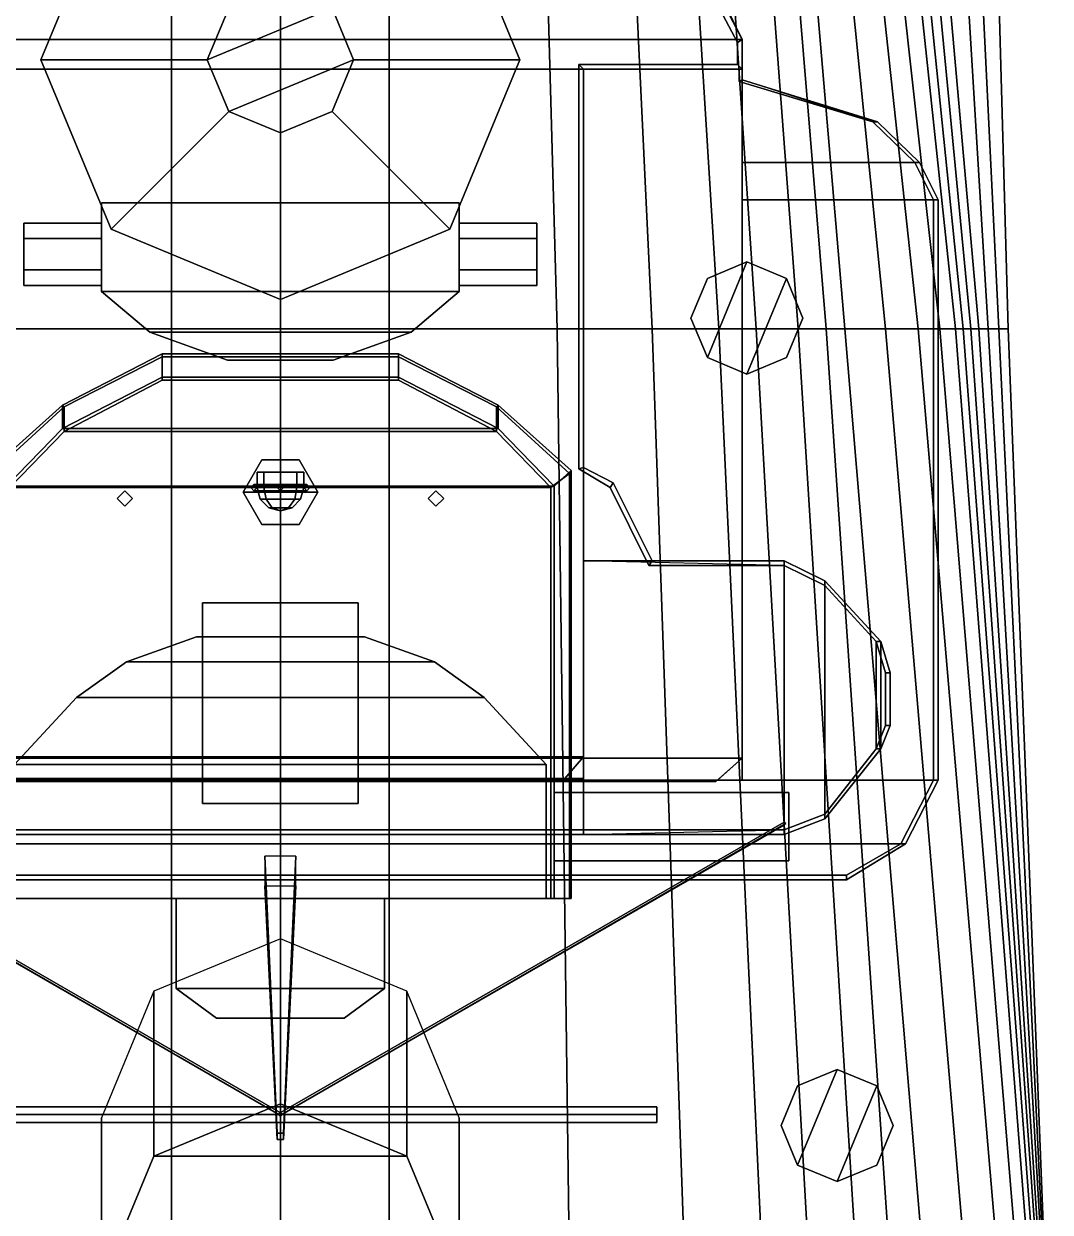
# Model space of a CAD drawing. Extents: x -5 to 5, y -54 to 54.
# Drawn here: x -1.65 to 4.95, y 11.74 to 19.38 of the extents above; entities that cross this region are included whole.
import ezdxf

# ---------------------------------------------------------------- set-up
doc = ezdxf.new("R2010")
doc.units = 0
doc.layers.get('0').update_dxf_attribs({"linetype": 'CONTINUOUS'})

msp = doc.modelspace()

# ---------------------------------------------------------------- linework, layer by layer
for points in [[(-4.68, 17.42, 5.13), (4.68, 17.42, 5.13), (4.49, 24.19, 5.22), (-4.49, 24.19, 5.22)], [(-2.07, 24.19, -2.67), (-1.59, 24.19, -2.95), (-1.78, 17.42, -2.95), (-2.39, 17.42, -2.67)], [(-1.59, 24.19, -2.95), (-0.7, 24.19, -3.28), (-0.7, 17.42, -3.28), (-1.78, 17.42, -2.95)], [(-0.7, 24.19, -3.28), (0, 24.19, -3.41), (0, 17.42, -3.41), (-0.7, 17.42, -3.28)], [(0.7, 17.42, -3.28), (0, 17.42, -3.41), (0, 24.19, -3.41), (0.7, 24.19, -3.28)], [(1.78, 17.42, -2.95), (0.7, 17.42, -3.28), (0.7, 24.19, -3.28), (1.59, 24.19, -2.95)], [(2.39, 17.42, -2.67), (1.78, 17.42, -2.95), (1.59, 24.19, -2.95), (2.07, 24.19, -2.67)], [(2.82, 17.42, -2.39), (2.39, 17.42, -2.67), (2.07, 24.19, -2.67), (2.4, 24.19, -2.39)], [(3.06, 17.42, -2.16), (2.82, 17.42, -2.39), (2.4, 24.19, -2.39), (2.61, 24.19, -2.16)], [(3.33, 17.42, -1.86), (3.06, 17.42, -2.16), (2.61, 24.19, -2.16), (2.82, 24.19, -1.86)], [(3.51, 17.42, -1.62), (3.33, 17.42, -1.86), (2.82, 24.19, -1.86), (2.95, 24.19, -1.62)], [(3.63, 17.42, -1.42), (3.51, 17.42, -1.62), (2.95, 24.19, -1.62), (3.05, 24.19, -1.42)], [(3.89, 17.42, -1.06), (3.63, 17.42, -1.42), (3.05, 24.19, -1.42), (3.21, 24.19, -1.06)], [(4.1, 17.42, -0.61), (3.89, 17.42, -1.06), (3.21, 24.19, -1.06), (3.37, 24.19, -0.61)], [(4.24, 17.42, -0.16), (4.1, 17.42, -0.61), (3.37, 24.19, -0.61), (3.49, 24.19, -0.16)], [(4.34, 17.42, 0.38), (4.24, 17.42, -0.16), (3.49, 24.19, -0.16), (3.62, 24.19, 0.38)], [(4.39, 17.42, 0.74), (4.34, 17.42, 0.38), (3.62, 24.19, 0.38), (3.7, 24.19, 0.74)], [(4.44, 17.42, 1.22), (4.39, 17.42, 0.74), (3.7, 24.19, 0.74), (3.79, 24.19, 1.22)], [(4.49, 17.42, 1.84), (4.44, 17.42, 1.22), (3.79, 24.19, 1.22), (3.89, 24.19, 1.84)], [(4.55, 17.42, 3.01), (4.49, 17.42, 1.84), (3.89, 24.19, 1.84), (4.14, 24.19, 3.1)], [(4.62, 17.42, 4.04), (4.55, 17.42, 3.01), (4.14, 24.19, 3.1), (4.29, 24.19, 4.04)], [(4.68, 17.42, 5.13), (4.62, 17.42, 4.04), (4.29, 24.19, 4.04), (4.49, 24.19, 5.22)], [(-1.49, 22.13, 10.35), (-1.49, 22.13, 9.65), (-2.97, 19.28, 9.65), (-2.97, 19.28, 10.35)], [(1.49, 22.13, 9.65), (1.49, 22.13, 10.35), (2.97, 19.28, 10.35), (2.97, 19.28, 9.65)], [(-2.94, 19.26, 10.35), (-2.94, 19.26, 9.65), (-1.45, 22.07, 9.65), (-1.45, 22.07, 10.35)], [(2.94, 19.26, 9.65), (2.94, 19.26, 10.35), (1.45, 22.07, 10.35), (1.45, 22.07, 9.65)], [(2.97, 19.28, 9.65), (1.75, 21.77, 9.65), (-1.75, 21.77, 9.65), (-2.97, 19.28, 9.65)], [(2.97, 19.28, 5.13), (1.75, 21.77, 5.13), (1.75, 21.77, 9.65), (2.97, 19.28, 9.65)], [(2.97, 19.28, 10.35), (2.3718, 20.4318, 10.35), (2.3371, 20.3971, 10.35), (2.94, 19.26, 10.35)], [(-1.54, 19.15, 11.67), (-1.0889, 20.2389, 11.67), (-1.0889, 20.2389, 9.65), (-1.54, 19.15, 9.65)], [(-1.0889, 20.2389, 11.67), (-1.54, 19.15, 11.67), (-0.47, 19.15, 12.01), (-0.3323, 19.4823, 12.01)], [(1.54, 19.15, 11.67), (1.0889, 20.2389, 11.67), (0.3323, 19.4823, 12.01), (0.47, 19.15, 12.01)], [(1.0889, 20.2389, 11.67), (1.54, 19.15, 11.67), (1.54, 19.15, 9.65), (1.0889, 20.2389, 9.65)], [(-0.47, 19.15, 12.01), (0.3323, 19.4823, 12.01), (0, 19.62, 12.01), (-0.3323, 19.4823, 12.01)], [(-0.3323, 18.8177, 12.01), (0.47, 19.15, 12.01), (0.3323, 19.4823, 12.01), (-0.47, 19.15, 12.01)], [(2.97, 19.09, 9.65), (2.97, 19.28, 9.65), (-2.97, 19.28, 9.65), (-2.97, 19.09, 9.65)], [(2.97, 19.09, 10.35), (2.97, 19.28, 10.35), (2.94, 19.26, 10.35), (2.94, 19.12, 10.35)], [(2.94, 19.26, 10.35), (2.94, 19.26, 9.65), (2.94, 19.12, 9.65), (2.94, 19.12, 10.35)], [(2.97, 14.66, 5.13), (2.97, 19.28, 5.13), (2.97, 19.28, 7.57), (2.97, 14.66, 7.57)], [(2.97, 19.09, 7.57), (2.97, 19.28, 7.57), (2.97, 19.28, 9.65), (2.97, 19.09, 9.65)], [(2.97, 19.09, 10.35), (2.97, 19.09, 9.65), (2.97, 19.28, 9.65), (2.97, 19.28, 10.35)], [(-1.0889, 18.0611, 11.67), (-1.54, 19.15, 11.67), (-1.54, 19.15, 9.65), (-1.0889, 18.0611, 9.65)], [(-1.54, 19.15, 11.67), (-1.0889, 18.0611, 11.67), (-0.3323, 18.8177, 12.01), (-0.47, 19.15, 12.01)], [(0, 18.68, 12.01), (0.3323, 18.8177, 12.01), (0.47, 19.15, 12.01), (-0.3323, 18.8177, 12.01)], [(1.0889, 18.0611, 11.67), (1.54, 19.15, 11.67), (0.47, 19.15, 12.01), (0.3323, 18.8177, 12.01)], [(1.54, 19.15, 11.67), (1.0889, 18.0611, 11.67), (1.0889, 18.0611, 9.65), (1.54, 19.15, 9.65)], [(1.92, 19.12, 10.35), (1.92, 19.12, 9.65), (1.92, 16.52, 9.65), (1.92, 16.52, 10.35)], [(2.94, 19.12, 10.35), (2.94, 19.12, 9.65), (1.92, 19.12, 9.65), (1.92, 19.12, 10.35)], [(1.95, 16.53, 10.35), (1.95, 19.09, 10.35), (1.92, 19.12, 10.35), (1.92, 16.52, 10.35)], [(1.95, 19.09, 10.35), (2.97, 19.09, 10.35), (2.94, 19.12, 10.35), (1.92, 19.12, 10.35)], [(2.97, 14.66, 7.57), (2.97, 19.09, 7.57), (-2.97, 19.09, 7.57), (-2.97, 14.66, 7.57)], [(1.95, 19.09, 9.65), (-1.95, 19.09, 9.65), (-1.95, 14.67, 9.65), (1.95, 14.67, 9.65)], [(1.95, 14.67, 7.57), (1.95, 19.09, 7.57), (1.95, 19.09, 9.65), (1.95, 14.67, 9.65)], [(1.95, 19.09, 7.57), (2.97, 19.09, 7.57), (2.97, 19.09, 9.65), (1.95, 19.09, 9.65)], [(1.95, 16.53, 10.35), (1.95, 16.53, 9.65), (1.95, 19.09, 9.65), (1.95, 19.09, 10.35)], [(1.95, 19.09, 10.35), (1.95, 19.09, 9.65), (2.97, 19.09, 9.65), (2.97, 19.09, 10.35)], [(2.97, 19.02, 8.27), (2.97, 19.09, 8.27), (2.95, 19.09, 8.27), (2.95, 19.01, 8.27)], [(2.95, 19.01, 7.57), (2.95, 19.01, 8.27), (2.95, 19.09, 8.27), (2.95, 19.09, 7.57)], [(2.97, 19.09, 7.57), (2.97, 19.09, 8.27), (2.97, 19.02, 8.27), (2.97, 19.02, 7.57)], [(3.84, 18.75, 8.27), (2.97, 19.02, 8.27), (2.95, 19.01, 8.27), (3.81, 18.75, 8.27)], [(3.81, 18.75, 7.57), (3.81, 18.75, 8.27), (2.95, 19.01, 8.27), (2.95, 19.01, 7.57)], [(2.97, 19.02, 7.53), (3.84, 18.75, 7.53), (4.11, 18.49, 7.53), (2.97, 18.49, 7.53)], [(4.08, 18.49, 7.57), (3.81, 18.75, 7.57), (2.97, 19.02, 7.57), (2.97, 18.49, 7.57)], [(2.97, 19.02, 7.53), (2.97, 19.02, 8.27), (3.84, 18.75, 8.27), (3.84, 18.75, 7.53)], [(-1.0889, 18.0611, 11.67), (0, 17.61, 11.67), (0, 18.68, 12.01), (-0.3323, 18.8177, 12.01)], [(0, 17.61, 11.67), (1.0889, 18.0611, 11.67), (0.3323, 18.8177, 12.01), (0, 18.68, 12.01)], [(4.11, 18.49, 8.27), (3.84, 18.75, 8.27), (3.81, 18.75, 8.27), (4.08, 18.49, 8.27)], [(4.08, 18.49, 7.57), (4.08, 18.49, 8.27), (3.81, 18.75, 8.27), (3.81, 18.75, 7.57)], [(3.84, 18.75, 7.53), (3.84, 18.75, 8.27), (4.11, 18.49, 8.27), (4.11, 18.49, 7.53)], [(4.2, 18.25, 7.57), (4.08, 18.49, 7.57), (2.97, 18.49, 7.57), (2.97, 18.25, 7.57)], [(2.97, 18.49, 7.53), (4.11, 18.49, 7.53), (4.23, 18.25, 7.53), (2.97, 18.25, 7.53)], [(4.23, 18.25, 8.27), (4.11, 18.49, 8.27), (4.08, 18.49, 8.27), (4.2, 18.25, 8.27)], [(4.2, 18.25, 7.57), (4.2, 18.25, 8.27), (4.08, 18.49, 8.27), (4.08, 18.49, 7.57)], [(4.11, 18.49, 7.53), (4.11, 18.49, 8.27), (4.23, 18.25, 8.27), (4.23, 18.25, 7.53)], [(-1.15, 17.66, 11.16), (-1.15, 18.23, 11.16), (1.15, 18.23, 11.16), (1.15, 17.66, 11.16)], [(1.15, 18.23, 12.41), (-1.15, 18.23, 12.41), (-1.15, 17.66, 12.41), (1.15, 17.66, 12.41)], [(1.15, 18.23, 11.16), (-1.15, 18.23, 11.16), (-1.15, 18.23, 12.41), (1.15, 18.23, 12.41)], [(-1.15, 17.66, 12.41), (-1.15, 18.23, 12.41), (-1.15, 18.23, 11.16), (-1.15, 17.66, 11.16)], [(1.15, 17.66, 11.16), (1.15, 18.23, 11.16), (1.15, 18.23, 12.41), (1.15, 17.66, 12.41)], [(4.2, 14.52, 7.57), (4.2, 18.25, 7.57), (2.97, 18.25, 7.57), (2.97, 14.52, 7.57)], [(2.97, 18.25, 7.53), (4.23, 18.25, 7.53), (4.23, 14.52, 7.53), (2.97, 14.52, 7.53)], [(4.2, 14.52, 7.57), (4.2, 14.52, 8.27), (4.2, 18.25, 8.27), (4.2, 18.25, 7.57)], [(4.23, 14.52, 8.27), (4.23, 18.25, 8.27), (4.2, 18.25, 8.27), (4.2, 14.52, 8.27)], [(4.23, 18.25, 7.53), (4.23, 18.25, 8.27), (4.23, 14.52, 8.27), (4.23, 14.52, 7.53)], [(-1.65, 17.7, 11.94), (-1.65, 18.1, 11.94), (-1.65, 18, 11.7668), (-1.65, 17.8, 11.7668)], [(-1.65, 17.8, 12.1132), (-1.65, 18, 12.1132), (-1.65, 18.1, 11.94), (-1.65, 17.7, 11.94)], [(-1.15, 18.1, 11.94), (-1.15, 18, 11.7668), (-1.65, 18, 11.7668), (-1.65, 18.1, 11.94)], [(-1.15, 18, 12.1132), (-1.15, 18.1, 11.94), (-1.65, 18.1, 11.94), (-1.65, 18, 12.1132)], [(0, 17.61, 11.67), (-1.0889, 18.0611, 11.67), (-1.0889, 18.0611, 9.65), (0, 17.61, 9.65)], [(1.0889, 18.0611, 11.67), (0, 17.61, 11.67), (0, 17.61, 9.65), (1.0889, 18.0611, 9.65)], [(1.15, 18.1, 11.94), (1.15, 18, 12.1132), (1.65, 18, 12.1132), (1.65, 18.1, 11.94)], [(1.15, 18, 11.7668), (1.15, 18.1, 11.94), (1.65, 18.1, 11.94), (1.65, 18, 11.7668)], [(1.65, 18, 12.1132), (1.65, 17.8, 12.1132), (1.65, 17.7, 11.94), (1.65, 18.1, 11.94)], [(1.65, 18.1, 11.94), (1.65, 17.7, 11.94), (1.65, 17.8, 11.7668), (1.65, 18, 11.7668)], [(-1.15, 18, 11.7668), (-1.15, 17.8, 11.7668), (-1.65, 17.8, 11.7668), (-1.65, 18, 11.7668)], [(-1.15, 17.8, 12.1132), (-1.15, 18, 12.1132), (-1.65, 18, 12.1132), (-1.65, 17.8, 12.1132)], [(1.15, 18, 12.1132), (1.15, 17.8, 12.1132), (1.65, 17.8, 12.1132), (1.65, 18, 12.1132)], [(1.15, 17.8, 11.7668), (1.15, 18, 11.7668), (1.65, 18, 11.7668), (1.65, 17.8, 11.7668)], [(-1.15, 17.8, 11.7668), (-1.15, 17.7, 11.94), (-1.65, 17.7, 11.94), (-1.65, 17.8, 11.7668)], [(-1.15, 17.7, 11.94), (-1.15, 17.8, 12.1132), (-1.65, 17.8, 12.1132), (-1.65, 17.7, 11.94)], [(1.15, 17.8, 12.1132), (1.15, 17.7, 11.94), (1.65, 17.7, 11.94), (1.65, 17.8, 12.1132)], [(1.15, 17.7, 11.94), (1.15, 17.8, 11.7668), (1.65, 17.8, 11.7668), (1.65, 17.7, 11.94)], [(2.7454, 17.2354, 7.7), (3, 17.85, 7.7), (2.7454, 17.7446, 7.7), (2.64, 17.49, 7.7)], [(3, 17.85, 7.57), (2.7454, 17.7446, 7.57), (2.7454, 17.7446, 7.7), (3, 17.85, 7.7)], [(3, 17.13, 7.7), (3.2546, 17.7446, 7.7), (3, 17.85, 7.7), (2.7454, 17.2354, 7.7)], [(3.2546, 17.7446, 7.57), (3, 17.85, 7.57), (3, 17.85, 7.7), (3.2546, 17.7446, 7.7)], [(2.7454, 17.7446, 7.57), (2.64, 17.49, 7.57), (2.64, 17.49, 7.7), (2.7454, 17.7446, 7.7)], [(3.2546, 17.2354, 7.7), (3.36, 17.49, 7.7), (3.2546, 17.7446, 7.7), (3, 17.13, 7.7)], [(3.36, 17.49, 7.57), (3.2546, 17.7446, 7.57), (3.2546, 17.7446, 7.7), (3.36, 17.49, 7.7)], [(1.15, 17.66, 12.41), (-1.15, 17.66, 12.41), (-0.84, 17.4, 12.41), (0.84, 17.4, 12.41)], [(-0.84, 17.4, 11.16), (-1.15, 17.66, 11.16), (1.15, 17.66, 11.16), (0.84, 17.4, 11.16)], [(-0.84, 17.4, 12.41), (-1.15, 17.66, 12.41), (-1.15, 17.66, 11.16), (-0.84, 17.4, 11.16)], [(0.84, 17.4, 11.16), (1.15, 17.66, 11.16), (1.15, 17.66, 12.41), (0.84, 17.4, 12.41)], [(-4.95, 10.52, 5.13), (4.95, 10.52, 5.13), (4.68, 17.42, 5.13), (-4.68, 17.42, 5.13)], [(-1.78, 17.42, -2.95), (-0.7, 17.42, -3.28), (-0.7, 10.52, -3.28), (-1.87, 10.52, -2.95)], [(-0.7, 17.42, -3.28), (0, 17.42, -3.41), (0, 10.52, -3.41), (-0.7, 10.52, -3.28)], [(0.7, 10.52, -3.28), (0, 10.52, -3.41), (0, 17.42, -3.41), (0.7, 17.42, -3.28)], [(1.87, 10.52, -2.95), (0.7, 10.52, -3.28), (0.7, 17.42, -3.28), (1.78, 17.42, -2.95)], [(2.63, 10.52, -2.67), (1.87, 10.52, -2.95), (1.78, 17.42, -2.95), (2.39, 17.42, -2.67)], [(3.14, 10.52, -2.39), (2.63, 10.52, -2.67), (2.39, 17.42, -2.67), (2.82, 17.42, -2.39)], [(2.64, 17.49, 7.57), (2.7454, 17.2354, 7.57), (2.7454, 17.2354, 7.7), (2.64, 17.49, 7.7)], [(3.45, 10.52, -2.16), (3.14, 10.52, -2.39), (2.82, 17.42, -2.39), (3.06, 17.42, -2.16)], [(3.76, 10.52, -1.86), (3.45, 10.52, -2.16), (3.06, 17.42, -2.16), (3.33, 17.42, -1.86)], [(3.2546, 17.2354, 7.57), (3.36, 17.49, 7.57), (3.36, 17.49, 7.7), (3.2546, 17.2354, 7.7)], [(3.98, 10.52, -1.62), (3.76, 10.52, -1.86), (3.33, 17.42, -1.86), (3.51, 17.42, -1.62)], [(4.21, 10.52, -1.42), (3.98, 10.52, -1.62), (3.51, 17.42, -1.62), (3.63, 17.42, -1.42)], [(4.48, 10.52, -1.06), (4.21, 10.52, -1.42), (3.63, 17.42, -1.42), (3.89, 17.42, -1.06)], [(4.69, 10.52, -0.61), (4.48, 10.52, -1.06), (3.89, 17.42, -1.06), (4.1, 17.42, -0.61)], [(4.81, 10.52, -0.16), (4.69, 10.52, -0.61), (4.1, 17.42, -0.61), (4.24, 17.42, -0.16)], [(4.88, 10.52, 0.38), (4.81, 10.52, -0.16), (4.24, 17.42, -0.16), (4.34, 17.42, 0.38)], [(4.91, 10.52, 0.74), (4.88, 10.52, 0.38), (4.34, 17.42, 0.38), (4.39, 17.42, 0.74)], [(4.93, 10.52, 1.22), (4.91, 10.52, 0.74), (4.39, 17.42, 0.74), (4.44, 17.42, 1.22)], [(4.94, 10.52, 1.84), (4.93, 10.52, 1.22), (4.44, 17.42, 1.22), (4.49, 17.42, 1.84)], [(4.95, 10.52, 2.94), (4.94, 10.52, 1.84), (4.49, 17.42, 1.84), (4.55, 17.42, 3.01)], [(4.95, 10.52, 4.04), (4.95, 10.52, 2.94), (4.55, 17.42, 3.01), (4.62, 17.42, 4.04)], [(4.95, 10.52, 5.13), (4.95, 10.52, 4.04), (4.62, 17.42, 4.04), (4.68, 17.42, 5.13)], [(0.84, 17.4, 12.41), (-0.84, 17.4, 12.41), (-0.34, 17.22, 12.41), (0.34, 17.22, 12.41)], [(-0.34, 17.22, 11.16), (-0.84, 17.4, 11.16), (0.84, 17.4, 11.16), (0.34, 17.22, 11.16)], [(-0.34, 17.22, 12.41), (-0.84, 17.4, 12.41), (-0.84, 17.4, 11.16), (-0.34, 17.22, 11.16)], [(0.34, 17.22, 11.16), (0.84, 17.4, 11.16), (0.84, 17.4, 12.41), (0.34, 17.22, 12.41)], [(-0.76, 17.26, 13.69), (-1.4, 16.93, 13.69), (-1.39, 16.92, 13.69), (-0.76, 17.24, 13.69)], [(-0.76, 17.11, 13.41), (-1.4, 16.78, 13.41), (-1.4, 16.93, 13.69), (-0.76, 17.26, 13.69)], [(-0.76, 17.24, 13.69), (-1.39, 16.92, 13.69), (-1.39, 16.76, 13.41), (-0.76, 17.09, 13.41)], [(0.76, 17.26, 13.69), (-0.76, 17.26, 13.69), (-0.76, 17.24, 13.69), (0.76, 17.24, 13.69)], [(0.76, 17.11, 13.41), (-0.76, 17.11, 13.41), (-0.76, 17.26, 13.69), (0.76, 17.26, 13.69)], [(0.76, 17.24, 13.69), (-0.76, 17.24, 13.69), (-0.76, 17.09, 13.41), (0.76, 17.09, 13.41)], [(0.34, 17.22, 12.41), (-0.34, 17.22, 12.41), (-0.34, 17.22, 11.16), (0.34, 17.22, 11.16)], [(1.4, 16.78, 13.41), (0.76, 17.11, 13.41), (0.76, 17.26, 13.69), (1.4, 16.93, 13.69)], [(1.4, 16.93, 13.69), (0.76, 17.26, 13.69), (0.76, 17.24, 13.69), (1.39, 16.92, 13.69)], [(1.39, 16.92, 13.69), (0.76, 17.24, 13.69), (0.76, 17.09, 13.41), (1.39, 16.76, 13.41)], [(2.7454, 17.2354, 7.57), (3, 17.13, 7.57), (3, 17.13, 7.7), (2.7454, 17.2354, 7.7)], [(3, 17.13, 7.57), (3.2546, 17.2354, 7.57), (3.2546, 17.2354, 7.7), (3, 17.13, 7.7)], [(-0.76, 17.11, 12.36), (-1.4, 16.78, 12.36), (-1.4, 16.78, 13.41), (-0.76, 17.11, 13.41)], [(1.4, 16.78, 12.36), (-1.4, 16.78, 12.36), (-0.76, 17.11, 12.36), (0.76, 17.11, 12.36)], [(-0.76, 17.09, 13.41), (-1.39, 16.76, 13.41), (-1.39, 16.76, 12.36), (-0.76, 17.09, 12.36)], [(0.76, 17.09, 12.38), (-0.76, 17.09, 12.38), (-1.39, 16.76, 12.38), (1.39, 16.76, 12.38)], [(0.76, 17.11, 12.36), (-0.76, 17.11, 12.36), (-0.76, 17.11, 13.41), (0.76, 17.11, 13.41)], [(0.76, 17.09, 13.41), (-0.76, 17.09, 13.41), (-0.76, 17.09, 12.38), (0.76, 17.09, 12.38)], [(0.76, 17.11, 13.41), (1.4, 16.78, 13.41), (1.4, 16.78, 12.36), (0.76, 17.11, 12.36)], [(0.76, 17.09, 12.36), (1.39, 16.76, 12.36), (1.39, 16.76, 13.41), (0.76, 17.09, 13.41)], [(-1.4, 16.93, 13.69), (-1.87, 16.51, 13.69), (-1.86, 16.49, 13.69), (-1.39, 16.92, 13.69)], [(-1.4, 16.78, 13.41), (-1.76, 16.41, 13.41), (-1.87, 16.51, 13.69), (-1.4, 16.93, 13.69)], [(-1.39, 16.92, 13.69), (-1.86, 16.49, 13.69), (-1.74, 16.4, 13.41), (-1.39, 16.76, 13.41)], [(1.87, 16.51, 13.69), (1.4, 16.93, 13.69), (1.39, 16.92, 13.69), (1.86, 16.49, 13.69)], [(1.86, 16.49, 13.69), (1.39, 16.92, 13.69), (1.39, 16.76, 13.41), (1.74, 16.4, 13.41)], [(1.76, 16.41, 13.41), (1.4, 16.78, 13.41), (1.4, 16.93, 13.69), (1.87, 16.51, 13.69)], [(-1.4, 16.78, 12.36), (-1.76, 16.41, 12.36), (-1.76, 16.41, 13.41), (-1.4, 16.78, 13.41)], [(1.76, 16.41, 12.36), (-1.76, 16.41, 12.36), (-1.4, 16.78, 12.36), (1.4, 16.78, 12.36)], [(-1.39, 16.76, 13.41), (-1.74, 16.4, 13.41), (-1.74, 16.4, 12.36), (-1.39, 16.76, 12.36)], [(1.39, 16.76, 12.38), (-1.39, 16.76, 12.38), (-1.74, 16.4, 12.38), (1.74, 16.4, 12.38)], [(1.39, 16.76, 12.36), (1.74, 16.4, 12.36), (1.74, 16.4, 13.41), (1.39, 16.76, 13.41)], [(1.4, 16.78, 13.41), (1.76, 16.41, 13.41), (1.76, 16.41, 12.36), (1.4, 16.78, 12.36)], [(-0.12, 16.5778, 12.38), (-0.24, 16.37, 12.38), (-0.24, 16.37, 14.15), (-0.12, 16.5778, 14.15)], [(0.12, 16.5778, 14.15), (-0.12, 16.5778, 14.15), (-0.24, 16.37, 14.15), (0.24, 16.37, 14.15)], [(0.12, 16.5778, 12.38), (-0.12, 16.5778, 12.38), (-0.12, 16.5778, 14.15), (0.12, 16.5778, 14.15)], [(0.24, 16.37, 12.38), (0.12, 16.5778, 12.38), (0.12, 16.5778, 14.15), (0.24, 16.37, 14.15)], [(-0.15, 16.4, 14.41), (-0.1061, 16.4, 14.5161), (-0.1061, 16.5, 14.5161), (-0.15, 16.5, 14.41)], [(-0.1061, 16.4, 14.3039), (-0.15, 16.4, 14.41), (-0.15, 16.5, 14.41), (-0.1061, 16.5, 14.3039)], [(-0.1061, 16.5, 14.5161), (0.15, 16.5, 14.41), (0.1061, 16.5, 14.3039), (-0.15, 16.5, 14.41)], [(-0.15, 16.5, 14.41), (0.1061, 16.5, 14.3039), (0, 16.5, 14.26), (-0.1061, 16.5, 14.3039)], [(-0.1061, 16.4, 14.5161), (0, 16.4, 14.56), (0, 16.5, 14.56), (-0.1061, 16.5, 14.5161)], [(0, 16.4, 14.26), (-0.1061, 16.4, 14.3039), (-0.1061, 16.5, 14.3039), (0, 16.5, 14.26)], [(0, 16.5, 14.56), (0.1061, 16.5, 14.5161), (0.15, 16.5, 14.41), (-0.1061, 16.5, 14.5161)], [(0, 16.4, 14.56), (0.1061, 16.4, 14.5161), (0.1061, 16.5, 14.5161), (0, 16.5, 14.56)], [(0.1061, 16.4, 14.3039), (0, 16.4, 14.26), (0, 16.5, 14.26), (0.1061, 16.5, 14.3039)], [(0.1061, 16.4, 14.5161), (0.15, 16.4, 14.41), (0.15, 16.5, 14.41), (0.1061, 16.5, 14.5161)], [(0.15, 16.4, 14.41), (0.1061, 16.4, 14.3039), (0.1061, 16.5, 14.3039), (0.15, 16.5, 14.41)], [(1.76, 13.76, 13.41), (1.76, 16.41, 13.41), (1.87, 16.51, 13.69), (1.87, 13.76, 13.69)], [(1.87, 13.76, 13.69), (1.87, 16.51, 13.69), (1.86, 16.49, 13.69), (1.86, 13.76, 13.69)], [(2.14, 16.43, 10.56), (1.95, 16.53, 10.56), (1.92, 16.52, 10.56), (2.12, 16.4, 10.56)], [(1.95, 16.53, 10.56), (1.95, 16.53, 10.35), (1.92, 16.52, 10.35), (1.92, 16.52, 10.56)], [(1.92, 16.52, 10.56), (1.92, 16.52, 9.65), (2.12, 16.4, 9.65), (2.12, 16.4, 10.56)], [(2.14, 16.43, 9.65), (1.95, 16.53, 9.65), (1.95, 15.93, 9.65), (2.39, 15.93, 9.65)], [(1.95, 15.93, 9.61), (1.95, 16.53, 9.61), (2.14, 16.43, 9.61), (2.39, 15.93, 9.61)], [(2.14, 16.43, 10.56), (2.14, 16.43, 9.61), (1.95, 16.53, 9.61), (1.95, 16.53, 10.56)], [(1.86, 13.76, 13.69), (1.86, 16.49, 13.69), (1.74, 16.4, 13.41), (1.74, 13.76, 13.41)], [(2.39, 15.93, 10.56), (2.14, 16.43, 10.56), (2.12, 16.4, 10.56), (2.37, 15.9, 10.56)], [(2.39, 15.93, 10.56), (2.39, 15.93, 9.61), (2.14, 16.43, 9.61), (2.14, 16.43, 10.56)], [(1.76, 13.76, 12.36), (-1.76, 13.76, 12.36), (-1.76, 16.41, 12.36), (1.76, 16.41, 12.36)], [(1.74, 16.4, 12.38), (-1.74, 16.4, 12.38), (-1.74, 13.76, 12.38), (1.74, 13.76, 12.38)], [(-1, 16.38, 9.65), (-1.05, 16.33, 9.65), (-1.05, 16.33, 12.36), (-1, 16.38, 12.36)], [(-0.95, 16.33, 9.65), (-1, 16.38, 9.65), (-1, 16.38, 12.36), (-0.95, 16.33, 12.36)], [(-0.24, 16.37, 12.38), (-0.12, 16.1622, 12.38), (-0.12, 16.1622, 14.15), (-0.24, 16.37, 14.15)], [(0.24, 16.37, 14.15), (-0.24, 16.37, 14.15), (-0.12, 16.1622, 14.15), (0.12, 16.1622, 14.15)], [(-0.19, 16.4, 14.22), (-0.17, 16.42, 14.24), (0.17, 16.42, 14.24), (0.19, 16.4, 14.22)], [(-0.17, 16.42, 14.24), (-0.19, 16.4, 14.22), (-0.19, 16.4, 14.42), (-0.17, 16.42, 14.42)], [(-0.15, 16.4, 14.42), (-0.17, 16.42, 14.42), (-0.19, 16.4, 14.42), (-0.17, 16.38, 14.42)], [(-0.17, 16.38, 14.24), (-0.19, 16.4, 14.22), (0.19, 16.4, 14.22), (0.17, 16.38, 14.24)], [(-0.19, 16.4, 14.22), (-0.17, 16.38, 14.24), (-0.17, 16.38, 14.42), (-0.19, 16.4, 14.42)], [(-0.17, 16.42, 14.24), (-0.15, 16.4, 14.26), (0.15, 16.4, 14.26), (0.17, 16.42, 14.24)], [(-0.15, 16.4, 14.26), (-0.17, 16.42, 14.24), (-0.17, 16.42, 14.42), (-0.15, 16.4, 14.42)], [(-0.15, 16.4, 14.26), (-0.17, 16.38, 14.24), (0.17, 16.38, 14.24), (0.15, 16.4, 14.26)], [(-0.17, 16.38, 14.24), (-0.15, 16.4, 14.26), (-0.15, 16.4, 14.42), (-0.17, 16.38, 14.42)], [(-0.0919, 16.325, 14.5019), (-0.1061, 16.4, 14.5161), (-0.15, 16.4, 14.41), (-0.1299, 16.325, 14.41)], [(-0.1299, 16.325, 14.41), (-0.15, 16.4, 14.41), (-0.1061, 16.4, 14.3039), (-0.0919, 16.325, 14.3181)], [(0, 16.325, 14.5399), (0, 16.4, 14.56), (-0.1061, 16.4, 14.5161), (-0.0919, 16.325, 14.5019)], [(-0.0919, 16.325, 14.3181), (-0.1061, 16.4, 14.3039), (0, 16.4, 14.26), (0, 16.325, 14.2801)], [(0, 16.42, 14.15), (-0.02, 16.4, 14.15), (-0.02, 16.4, 14.24), (0, 16.42, 14.22)], [(-0.02, 16.4, 14.15), (0, 16.38, 14.15), (0, 16.38, 14.22), (-0.02, 16.4, 14.24)], [(0.02, 16.4, 14.15), (0, 16.42, 14.15), (0, 16.42, 14.22), (0.02, 16.4, 14.24)], [(0.0919, 16.325, 14.5019), (0.1061, 16.4, 14.5161), (0, 16.4, 14.56), (0, 16.325, 14.5399)], [(0, 16.325, 14.2801), (0, 16.4, 14.26), (0.1061, 16.4, 14.3039), (0.0919, 16.325, 14.3181)], [(0, 16.38, 14.15), (0.02, 16.4, 14.15), (0.02, 16.4, 14.24), (0, 16.38, 14.22)], [(0.1299, 16.325, 14.41), (0.15, 16.4, 14.41), (0.1061, 16.4, 14.5161), (0.0919, 16.325, 14.5019)], [(0.0919, 16.325, 14.3181), (0.1061, 16.4, 14.3039), (0.15, 16.4, 14.41), (0.1299, 16.325, 14.41)], [(0.12, 16.1622, 12.38), (0.24, 16.37, 12.38), (0.24, 16.37, 14.15), (0.12, 16.1622, 14.15)], [(0.17, 16.42, 14.24), (0.15, 16.4, 14.26), (0.15, 16.4, 14.42), (0.17, 16.42, 14.42)], [(0.19, 16.4, 14.42), (0.17, 16.42, 14.42), (0.15, 16.4, 14.42), (0.17, 16.38, 14.42)], [(0.15, 16.4, 14.26), (0.17, 16.38, 14.24), (0.17, 16.38, 14.42), (0.15, 16.4, 14.42)], [(0.19, 16.4, 14.22), (0.17, 16.42, 14.24), (0.17, 16.42, 14.42), (0.19, 16.4, 14.42)], [(0.17, 16.38, 14.24), (0.19, 16.4, 14.22), (0.19, 16.4, 14.42), (0.17, 16.38, 14.42)], [(1, 16.38, 9.65), (0.95, 16.33, 9.65), (0.95, 16.33, 12.36), (1, 16.38, 12.36)], [(1.05, 16.33, 9.65), (1, 16.38, 9.65), (1, 16.38, 12.36), (1.05, 16.33, 12.36)], [(1.74, 16.4, 12.36), (1.74, 13.76, 12.36), (1.74, 13.76, 13.41), (1.74, 16.4, 13.41)], [(1.76, 16.41, 13.41), (1.76, 13.76, 13.41), (1.76, 13.76, 12.36), (1.76, 16.41, 12.36)], [(2.12, 16.4, 10.56), (2.12, 16.4, 9.65), (2.37, 15.9, 9.65), (2.37, 15.9, 10.56)], [(-1.05, 16.33, 9.65), (-1, 16.28, 9.65), (-1, 16.28, 12.36), (-1.05, 16.33, 12.36)], [(-1, 16.28, 9.65), (-0.95, 16.33, 9.65), (-0.95, 16.33, 12.36), (-1, 16.28, 12.36)], [(-0.053, 16.2701, 14.463), (-0.0919, 16.325, 14.5019), (-0.1299, 16.325, 14.41), (-0.075, 16.2701, 14.41)], [(-0.075, 16.2701, 14.41), (-0.1299, 16.325, 14.41), (-0.0919, 16.325, 14.3181), (-0.053, 16.2701, 14.357)], [(0, 16.2701, 14.485), (0, 16.325, 14.5399), (-0.0919, 16.325, 14.5019), (-0.053, 16.2701, 14.463)], [(-0.053, 16.2701, 14.357), (-0.0919, 16.325, 14.3181), (0, 16.325, 14.2801), (0, 16.2701, 14.335)], [(0.053, 16.2701, 14.463), (0.0919, 16.325, 14.5019), (0, 16.325, 14.5399), (0, 16.2701, 14.485)], [(0, 16.2701, 14.335), (0, 16.325, 14.2801), (0.0919, 16.325, 14.3181), (0.053, 16.2701, 14.357)], [(0.075, 16.2701, 14.41), (0.1299, 16.325, 14.41), (0.0919, 16.325, 14.5019), (0.053, 16.2701, 14.463)], [(0.053, 16.2701, 14.357), (0.0919, 16.325, 14.3181), (0.1299, 16.325, 14.41), (0.075, 16.2701, 14.41)], [(0.95, 16.33, 9.65), (1, 16.28, 9.65), (1, 16.28, 12.36), (0.95, 16.33, 12.36)], [(1, 16.28, 9.65), (1.05, 16.33, 9.65), (1.05, 16.33, 12.36), (1, 16.28, 12.36)], [(0, 16.25, 14.41), (-0.053, 16.2701, 14.463), (-0.075, 16.2701, 14.41), (0, 16.25, 14.41)], [(0, 16.25, 14.41), (-0.075, 16.2701, 14.41), (-0.053, 16.2701, 14.357), (0, 16.25, 14.41)], [(0, 16.25, 14.41), (0, 16.2701, 14.485), (-0.053, 16.2701, 14.463), (0, 16.25, 14.41)], [(0, 16.25, 14.41), (-0.053, 16.2701, 14.357), (0, 16.2701, 14.335), (0, 16.25, 14.41)], [(0, 16.25, 14.41), (0.075, 16.2701, 14.41), (0.053, 16.2701, 14.463), (0, 16.25, 14.41)], [(0, 16.25, 14.41), (0.053, 16.2701, 14.463), (0, 16.2701, 14.485), (0, 16.25, 14.41)], [(0, 16.25, 14.41), (0, 16.2701, 14.335), (0.053, 16.2701, 14.357), (0, 16.25, 14.41)], [(0, 16.25, 14.41), (0.053, 16.2701, 14.357), (0.075, 16.2701, 14.41), (0, 16.25, 14.41)], [(-0.12, 16.1622, 12.38), (0.12, 16.1622, 12.38), (0.12, 16.1622, 14.15), (-0.12, 16.1622, 14.15)], [(3.24, 15.9, 9.65), (1.95, 15.93, 9.65), (1.95, 14.17, 9.65), (3.24, 14.2, 9.65)], [(1.95, 14.17, 9.61), (1.95, 15.93, 9.61), (3.24, 15.93, 9.61), (3.24, 14.17, 9.61)], [(3.24, 15.93, 10.56), (2.39, 15.93, 10.56), (2.37, 15.9, 10.56), (3.24, 15.9, 10.56)], [(2.37, 15.9, 10.56), (2.37, 15.9, 9.65), (3.24, 15.9, 9.65), (3.24, 15.9, 10.56)], [(3.24, 15.93, 10.56), (3.24, 15.93, 9.61), (2.39, 15.93, 9.61), (2.39, 15.93, 10.56)], [(3.24, 14.17, 9.61), (3.24, 15.93, 9.61), (3.5, 15.8, 9.61), (3.5, 14.27, 9.61)], [(3.5, 15.8, 10.56), (3.5, 15.8, 9.61), (3.24, 15.93, 9.61), (3.24, 15.93, 10.56)], [(3.5, 15.8, 10.56), (3.24, 15.93, 10.56), (3.24, 15.9, 10.56), (3.5, 15.77, 10.56)], [(3.5, 15.77, 9.65), (3.24, 15.9, 9.65), (3.24, 14.2, 9.65), (3.5, 14.3, 9.65)], [(3.24, 15.9, 10.56), (3.24, 15.9, 9.65), (3.5, 15.77, 9.65), (3.5, 15.77, 10.56)], [(3.5, 14.27, 9.61), (3.5, 15.8, 9.61), (3.86, 15.41, 9.61), (3.86, 14.72, 9.61)], [(3.86, 15.41, 10.56), (3.86, 15.41, 9.61), (3.5, 15.8, 9.61), (3.5, 15.8, 10.56)], [(3.86, 15.41, 10.56), (3.5, 15.8, 10.56), (3.5, 15.77, 10.56), (3.83, 15.41, 10.56)], [(3.83, 15.41, 9.65), (3.5, 15.77, 9.65), (3.5, 14.3, 9.65), (3.83, 14.72, 9.65)], [(3.5, 15.77, 10.56), (3.5, 15.77, 9.65), (3.83, 15.41, 9.65), (3.83, 15.41, 10.56)], [(-0.5, 15.66, 12.36), (-0.5, 15.66, 9.65), (-0.5, 14.37, 9.65), (-0.5, 14.37, 12.36)], [(0.5, 15.66, 12.36), (0.5, 15.66, 9.65), (-0.5, 15.66, 9.65), (-0.5, 15.66, 12.36)], [(0.5, 14.37, 9.65), (0.5, 15.66, 9.65), (0.5, 15.66, 12.36), (0.5, 14.37, 12.36)], [(0.54, 15.44, 14.55), (-0.54, 15.44, 14.55), (-0.99, 15.28, 14.55), (0.99, 15.28, 14.55)], [(-0.99, 15.28, 14.55), (-0.54, 15.44, 14.55), (-0.54, 15.44, 12.38), (-0.99, 15.28, 12.38)], [(0.54, 15.44, 12.38), (-0.54, 15.44, 12.38), (-0.54, 15.44, 14.55), (0.54, 15.44, 14.55)], [(0.99, 15.28, 12.38), (0.54, 15.44, 12.38), (0.54, 15.44, 14.55), (0.99, 15.28, 14.55)], [(3.89, 15.21, 9.65), (3.83, 15.41, 9.65), (3.83, 14.72, 9.65), (3.89, 14.87, 9.65)], [(3.83, 15.41, 10.56), (3.83, 15.41, 9.65), (3.89, 15.21, 9.65), (3.89, 15.21, 10.56)], [(3.92, 15.21, 10.56), (3.86, 15.41, 10.56), (3.83, 15.41, 10.56), (3.89, 15.21, 10.56)], [(3.86, 14.72, 9.61), (3.86, 15.41, 9.61), (3.92, 15.21, 9.61), (3.92, 14.87, 9.61)], [(3.92, 15.21, 10.56), (3.92, 15.21, 9.61), (3.86, 15.41, 9.61), (3.86, 15.41, 10.56)], [(0.99, 15.28, 14.55), (-0.99, 15.28, 14.55), (-1.31, 15.05, 14.55), (1.31, 15.05, 14.55)], [(-1.31, 15.05, 14.55), (-0.99, 15.28, 14.55), (-0.99, 15.28, 12.38), (-1.31, 15.05, 12.38)], [(1.31, 15.05, 12.38), (0.99, 15.28, 12.38), (0.99, 15.28, 14.55), (1.31, 15.05, 14.55)], [(3.92, 14.87, 10.56), (3.92, 15.21, 10.56), (3.89, 15.21, 10.56), (3.89, 14.87, 10.56)], [(3.89, 14.87, 9.65), (3.89, 14.87, 10.56), (3.89, 15.21, 10.56), (3.89, 15.21, 9.65)], [(3.92, 15.21, 9.61), (3.92, 15.21, 10.56), (3.92, 14.87, 10.56), (3.92, 14.87, 9.61)], [(1.31, 15.05, 14.55), (-1.31, 15.05, 14.55), (-1.71, 14.62, 14.55), (1.71, 14.62, 14.55)], [(-1.71, 14.62, 14.55), (-1.31, 15.05, 14.55), (-1.31, 15.05, 12.38), (-1.71, 14.62, 12.38)], [(1.71, 14.62, 12.38), (1.31, 15.05, 12.38), (1.31, 15.05, 14.55), (1.71, 14.62, 14.55)], [(3.86, 14.72, 10.56), (3.92, 14.87, 10.56), (3.89, 14.87, 10.56), (3.83, 14.72, 10.56)], [(3.83, 14.72, 9.65), (3.83, 14.72, 10.56), (3.89, 14.87, 10.56), (3.89, 14.87, 9.65)], [(3.92, 14.87, 9.61), (3.92, 14.87, 10.56), (3.86, 14.72, 10.56), (3.86, 14.72, 9.61)], [(1.95, 14.67, 9.65), (-1.95, 14.67, 9.65), (-1.83, 14.53, 9.65), (1.83, 14.53, 9.65)], [(1.83, 14.53, 7.57), (1.95, 14.67, 7.57), (1.95, 14.67, 9.65), (1.83, 14.53, 9.65)], [(1.83, 14.53, 9.61), (1.95, 14.67, 9.61), (1.95, 14.53, 9.61)], [(1.95, 14.53, 9.65), (1.95, 14.67, 9.65), (1.83, 14.53, 9.65), (1.95, 14.53, 9.65)], [(3.5, 14.3, 9.65), (3.5, 14.3, 10.56), (3.83, 14.72, 10.56), (3.83, 14.72, 9.65)], [(3.5, 14.27, 10.56), (3.86, 14.72, 10.56), (3.83, 14.72, 10.56), (3.5, 14.3, 10.56)], [(3.86, 14.72, 9.61), (3.86, 14.72, 10.56), (3.5, 14.27, 10.56), (3.5, 14.27, 9.61)], [(2.8, 14.51, 7.57), (2.97, 14.66, 7.57), (-2.97, 14.66, 7.57), (-2.8, 14.51, 7.57)], [(1.71, 14.62, 14.55), (-1.71, 14.62, 14.55), (-1.71, 13.76, 14.55), (1.71, 13.76, 14.55)], [(1.71, 13.76, 12.38), (1.71, 14.62, 12.38), (1.71, 14.62, 14.55), (1.71, 13.76, 14.55)], [(2.8, 14.51, 5.13), (2.97, 14.66, 5.13), (2.97, 14.66, 7.57), (2.8, 14.51, 7.57)], [(2.97, 14.52, 7.57), (2.97, 14.66, 7.57), (2.97, 14.66, 7.57), (2.81, 14.52, 7.57)], [(2.97, 14.66, 7.53), (2.97, 14.66, 7.53), (2.97, 14.52, 7.53), (2.81, 14.52, 7.53)], [(-4.23, 14.52, 7.53), (4.23, 14.52, 7.53), (4.02, 14.11, 7.53), (-4.02, 14.11, 7.53)], [(3.99, 14.11, 7.57), (4.2, 14.52, 7.57), (-4.2, 14.52, 7.57), (-3.99, 14.11, 7.57)], [(-1.95, 14.17, 9.61), (-1.95, 14.53, 9.61), (1.95, 14.53, 9.61), (1.95, 14.17, 9.61)], [(1.95, 14.53, 9.65), (-1.95, 14.53, 9.65), (-1.95, 14.17, 9.65), (1.95, 14.17, 9.65)], [(1.83, 14.53, 9.65), (-1.83, 14.53, 9.65), (-1.83, 14.53, 7.57), (1.83, 14.53, 7.57)], [(4.02, 14.11, 8.27), (4.23, 14.52, 8.27), (4.2, 14.52, 8.27), (3.99, 14.11, 8.27)], [(3.99, 14.11, 7.57), (3.99, 14.11, 8.27), (4.2, 14.52, 8.27), (4.2, 14.52, 7.57)], [(4.23, 14.52, 7.53), (4.23, 14.52, 8.27), (4.02, 14.11, 8.27), (4.02, 14.11, 7.53)], [(-2.8, 14.51, 5.13), (2.8, 14.51, 5.13), (2.8, 14.51, 7.57), (-2.8, 14.51, 7.57)], [(3.27, 14.44, 13.15), (3.27, 14, 13.15), (1.76, 14, 12.41), (1.76, 14.44, 12.41)], [(3.27, 14.44, 13.18), (3.27, 14.44, 13.15), (1.76, 14.44, 12.41), (1.76, 14.44, 13.18)], [(1.76, 14.44, 13.18), (1.76, 14, 13.18), (3.27, 14, 13.18), (3.27, 14.44, 13.18)], [(3.27, 14, 13.18), (3.27, 14, 13.15), (3.27, 14.44, 13.15), (3.27, 14.44, 13.18)], [(-0.5, 14.37, 12.36), (-0.5, 14.37, 9.65), (0.5, 14.37, 9.65), (0.5, 14.37, 12.36)], [(3.24, 14.17, 10.56), (3.5, 14.27, 10.56), (3.5, 14.3, 10.56), (3.24, 14.2, 10.56)], [(3.24, 14.2, 9.65), (3.24, 14.2, 10.56), (3.5, 14.3, 10.56), (3.5, 14.3, 9.65)], [(-3.24, 14.25, 13.18), (-3.25, 14.24, 13.18), (-0.01, 12.37, 23.24), (0.005, 12.3787, 23.24)], [(-3.25, 14.24, 13.18), (-3.24, 14.23, 13.18), (0.005, 12.3613, 23.24), (-0.01, 12.37, 23.24)], [(-3.24, 14.23, 13.18), (-3.24, 14.25, 13.18), (0.005, 12.3787, 23.24), (0.005, 12.3613, 23.24)], [(3.25, 14.24, 13.18), (3.24, 14.25, 13.18), (-0.005, 12.3787, 23.24), (0.01, 12.37, 23.24)], [(3.24, 14.25, 13.18), (3.24, 14.23, 13.18), (-0.005, 12.3613, 23.24), (-0.005, 12.3787, 23.24)], [(3.24, 14.23, 13.18), (3.25, 14.24, 13.18), (0.01, 12.37, 23.24), (-0.005, 12.3613, 23.24)], [(3.5, 14.27, 9.61), (3.5, 14.27, 10.56), (3.24, 14.17, 10.56), (3.24, 14.17, 9.61)], [(-3.24, 14.17, 10.56), (3.24, 14.17, 10.56), (3.24, 14.2, 10.56), (-3.24, 14.2, 10.56)], [(-3.24, 14.2, 9.65), (-3.24, 14.2, 10.56), (3.24, 14.2, 10.56), (3.24, 14.2, 9.65)], [(3.24, 14.17, 9.61), (3.24, 14.17, 10.56), (-3.24, 14.17, 10.56), (-3.24, 14.17, 9.61)], [(-4.02, 14.11, 7.53), (4.02, 14.11, 7.53), (3.64, 13.88, 7.53), (-3.64, 13.88, 7.53)], [(3.64, 13.91, 7.57), (3.99, 14.11, 7.57), (-3.99, 14.11, 7.57), (-3.64, 13.91, 7.57)], [(3.64, 13.91, 7.57), (3.64, 13.91, 8.27), (3.99, 14.11, 8.27), (3.99, 14.11, 7.57)], [(3.64, 13.88, 8.27), (4.02, 14.11, 8.27), (3.99, 14.11, 8.27), (3.64, 13.91, 8.27)], [(4.02, 14.11, 7.53), (4.02, 14.11, 8.27), (3.64, 13.88, 8.27), (3.64, 13.88, 7.53)], [(-0.02, 12.25, 24.46), (-0.1, 14.03, 9.65), (-0.1, 13.84, 9.65), (-0.02, 12.21, 24.46)], [(0.02, 12.25, 24.46), (0.1, 14.03, 9.65), (-0.1, 14.03, 9.65), (-0.02, 12.25, 24.46)], [(0.1, 13.84, 9.65), (0.1, 14.03, 9.65), (0.02, 12.25, 24.46), (0.02, 12.21, 24.46)], [(1.76, 14, 13.18), (1.76, 14, 12.41), (3.27, 14, 13.15), (3.27, 14, 13.18)], [(3.64, 13.91, 8.27), (3.64, 13.91, 7.57), (-3.64, 13.91, 7.57), (-3.64, 13.91, 8.27)], [(-3.64, 13.88, 8.27), (3.64, 13.88, 8.27), (3.64, 13.91, 8.27), (-3.64, 13.91, 8.27)], [(-3.64, 13.88, 8.27), (-3.64, 13.88, 7.53), (3.64, 13.88, 7.53), (3.64, 13.88, 8.27)], [(-0.02, 12.21, 24.46), (-0.1, 13.84, 9.65), (0.1, 13.84, 9.65), (0.02, 12.21, 24.46)], [(1.71, 13.76, 14.55), (-1.71, 13.76, 14.55), (-1.71, 13.76, 12.38), (1.71, 13.76, 12.38)], [(0.67, 13.76, 14.55), (-0.67, 13.76, 14.55), (-0.67, 13.18, 14.55), (0.67, 13.18, 14.55)], [(-0.67, 13.18, 14.5), (-0.67, 13.76, 14.5), (0.67, 13.76, 14.5), (0.67, 13.18, 14.5)], [(-0.67, 13.18, 14.55), (-0.67, 13.76, 14.55), (-0.67, 13.76, 14.5), (-0.67, 13.18, 14.5)], [(0.67, 13.18, 14.5), (0.67, 13.76, 14.5), (0.67, 13.76, 14.55), (0.67, 13.18, 14.55)], [(-0.8132, 12.1032, 13.15), (0, 12.44, 13.22), (0, 13.5, 5.13), (-0.8132, 13.1632, 5.13)], [(0, 12.44, 13.22), (0.8132, 12.1032, 13.15), (0.8132, 13.1632, 5.13), (0, 13.5, 5.13)], [(-1.15, 11.29, 13.05), (-0.8132, 12.1032, 13.15), (-0.8132, 13.1632, 5.13), (-1.15, 12.35, 5.13)], [(-0.41, 12.99, 14.5), (-0.67, 13.18, 14.5), (0.67, 13.18, 14.5), (0.41, 12.99, 14.5)], [(0.67, 13.18, 14.55), (-0.67, 13.18, 14.55), (-0.41, 12.99, 14.55), (0.41, 12.99, 14.55)], [(-0.41, 12.99, 14.55), (-0.67, 13.18, 14.55), (-0.67, 13.18, 14.5), (-0.41, 12.99, 14.5)], [(0.41, 12.99, 14.5), (0.67, 13.18, 14.5), (0.67, 13.18, 14.55), (0.41, 12.99, 14.55)], [(0.8132, 12.1032, 13.15), (1.15, 11.29, 13.05), (1.15, 12.35, 5.13), (0.8132, 13.1632, 5.13)], [(0.41, 12.99, 14.55), (-0.41, 12.99, 14.55), (-0.41, 12.99, 14.5), (0.41, 12.99, 14.5)], [(3.3254, 12.0454, 5.26), (3.58, 12.66, 5.26), (3.3254, 12.5546, 5.26), (3.22, 12.3, 5.26)], [(3.58, 11.94, 5.26), (3.8346, 12.5546, 5.26), (3.58, 12.66, 5.26), (3.3254, 12.0454, 5.26)], [(3.58, 12.66, 5.13), (3.3254, 12.5546, 5.13), (3.3254, 12.5546, 5.26), (3.58, 12.66, 5.26)], [(3.8346, 12.5546, 5.13), (3.58, 12.66, 5.13), (3.58, 12.66, 5.26), (3.8346, 12.5546, 5.26)], [(3.3254, 12.5546, 5.13), (3.22, 12.3, 5.13), (3.22, 12.3, 5.26), (3.3254, 12.5546, 5.26)], [(3.8346, 12.0454, 5.26), (3.94, 12.3, 5.26), (3.8346, 12.5546, 5.26), (3.58, 11.94, 5.26)], [(3.94, 12.3, 5.13), (3.8346, 12.5546, 5.13), (3.8346, 12.5546, 5.26), (3.94, 12.3, 5.26)], [(-2.42, 12.42, 23.28), (-2.42, 12.37, 23.33), (2.42, 12.37, 23.33), (2.42, 12.42, 23.28)], [(-2.42, 12.37, 23.23), (-2.42, 12.42, 23.28), (2.42, 12.42, 23.28), (2.42, 12.37, 23.23)], [(0, 12.44, 13.22), (0, 12.44, 13.22), (-0.8132, 12.1032, 13.15), (0.8132, 12.1032, 13.15)], [(2.42, 12.37, 23.33), (2.42, 12.32, 23.28), (2.42, 12.37, 23.23), (2.42, 12.42, 23.28)], [(-2.42, 12.37, 23.33), (-2.42, 12.32, 23.28), (2.42, 12.32, 23.28), (2.42, 12.37, 23.33)], [(-2.42, 12.32, 23.28), (-2.42, 12.37, 23.23), (2.42, 12.37, 23.23), (2.42, 12.32, 23.28)], [(-1.15, 10.43, 12.94), (-1.15, 11.29, 13.05), (-1.15, 12.35, 5.13), (-1.15, 11.42, 5.13)], [(1.15, 11.29, 13.05), (1.15, 10.43, 12.94), (1.15, 11.42, 5.13), (1.15, 12.35, 5.13)], [(3.22, 12.3, 5.13), (3.3254, 12.0454, 5.13), (3.3254, 12.0454, 5.26), (3.22, 12.3, 5.26)], [(3.8346, 12.0454, 5.13), (3.94, 12.3, 5.13), (3.94, 12.3, 5.26), (3.8346, 12.0454, 5.26)], [(0.02, 12.21, 24.46), (0.02, 12.25, 24.46), (-0.02, 12.25, 24.46), (-0.02, 12.21, 24.46)], [(0.8132, 12.1032, 13.15), (-0.8132, 12.1032, 13.15), (-1.15, 11.29, 13.05), (1.15, 11.29, 13.05)], [(3.3254, 12.0454, 5.13), (3.58, 11.94, 5.13), (3.58, 11.94, 5.26), (3.3254, 12.0454, 5.26)], [(3.58, 11.94, 5.13), (3.8346, 12.0454, 5.13), (3.8346, 12.0454, 5.26), (3.58, 11.94, 5.26)]]:
    msp.add_3dface(points)

doc.saveas('drawing.dxf')
